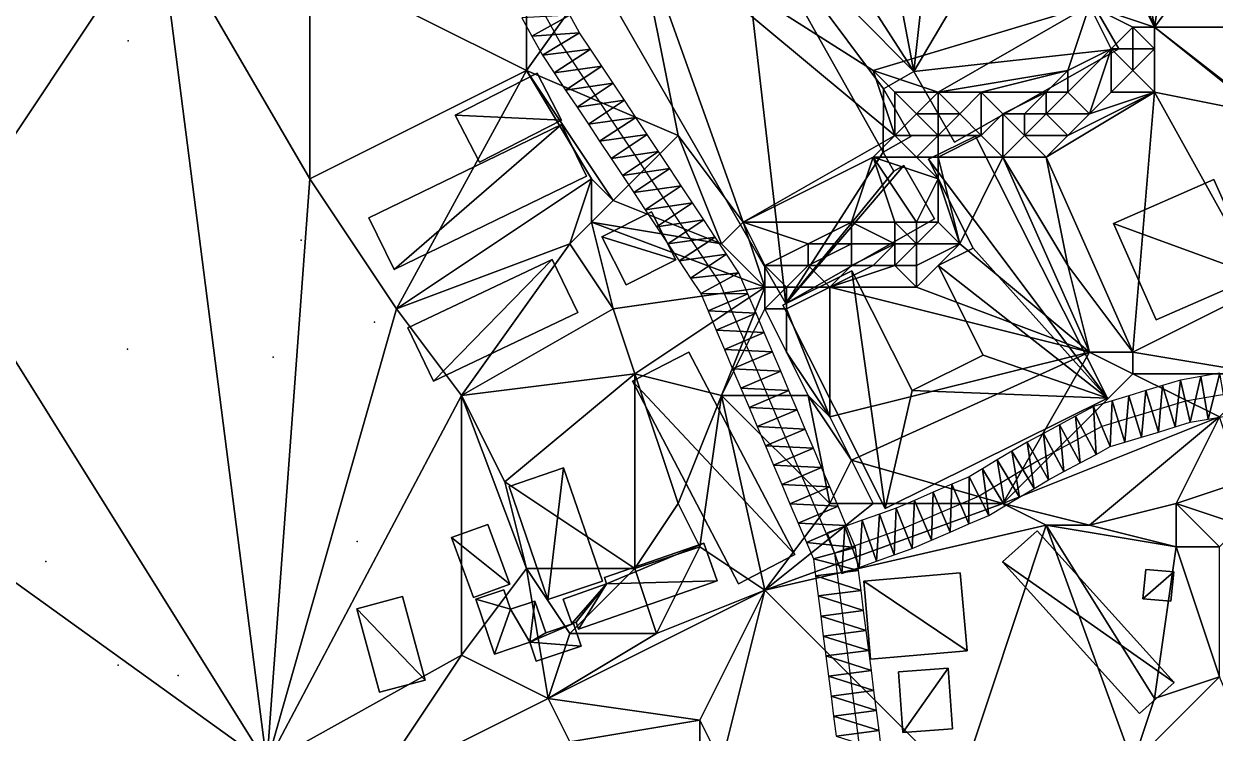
# Model space of a CAD drawing. Header units: metres. Extents: x -1103 to 901, y -902 to 905.
# Drawn here: x 579.6 to 689.6, y 260.8 to 326.3 of the extents above; entities that cross this region are included whole.
import ezdxf

# ---------------------------------------------------------------- set-up
doc = ezdxf.new("R2010")
doc.units = ezdxf.units.M
for name, color, linetype in [('OSM_BUILDING_FOOTPRINTS', 7, 'CONTINUOUS'), ('OSM_BUILDING_ROOFS', 1, 'CONTINUOUS'), ('OSM_BUILDING_WALLS', 8, 'CONTINUOUS'), ('OSM_ROAD_AXES', 2, 'CONTINUOUS'), ('OSM_ROAD_SURFACE', 9, 'CONTINUOUS'), ('OSM_TERRAIN', 3, 'CONTINUOUS'), ('OSM_TREES', 3, 'CONTINUOUS')]:
    doc.layers.add(name, color=color, linetype=linetype)

msp = doc.modelspace()

# ---------------------------------------------------------------- linework, layer by layer
at = {"layer": 'OSM_BUILDING_FOOTPRINTS'}
msp.add_polyline3d([(632.51, 330.76, 10.36), (649.94, 300.48, 10.36), (663.69, 308.3, 10.36), (660.85, 313.23, 10.36), (659.93, 312.71, 10.36), (658.92, 314.47, 10.36), (661.48, 315.92, 10.36), (658.95, 320.32, 10.36), (661.76, 321.92, 10.36), (665.53, 315.37, 10.36), (680.7, 323.99, 10.36), (671.97, 339.14, 10.36)], dxfattribs=at)
for points in [[(626.97, 321.76, 12.79), (629.23, 317.4, 12.79), (621.66, 313.52, 12.79), (619.4, 317.88, 12.79), (626.97, 321.76, 12.79)], [(611.42, 308.38, 12.77), (629.22, 317, 12.77), (631.55, 312.24, 12.77), (613.76, 303.62, 12.77), (611.42, 308.38, 12.77)], [(649.66, 300.34, 9.82), (656.04, 303.5, 9.82), (661.6, 292.45, 9.82), (668.16, 295.71, 9.82), (664, 303.99, 9.82), (667.26, 305.6, 9.82), (663.13, 313.8, 9.82), (667.46, 315.95, 9.82), (679.65, 291.73, 9.82), (659.13, 281.54, 9.82), (649.66, 300.34, 9.82)], [(689.48, 311.94, 9.09), (693.44, 303.03, 9.09), (684.15, 298.98, 9.09), (680.21, 307.87, 9.09), (689.48, 311.94, 9.09)], [(635.2, 302.22, 11.84), (632.94, 306.64, 11.84), (637.54, 308.95, 11.84), (639.79, 304.53, 11.84), (635.2, 302.22, 11.84)], [(615.04, 298.22, 12.36), (628.37, 304.55, 12.36), (630.73, 299.66, 12.36), (617.4, 293.32, 12.36), (615.04, 298.22, 12.36)], [(635.77, 293.31, 11.01), (645.56, 274.6, 11.01), (650.78, 277.29, 11.01), (640.98, 296, 11.01), (635.77, 293.31, 11.01)], [(624.39, 283.59, 11.64), (629.42, 285.3, 11.64), (633.01, 274.83, 11.64), (627.97, 273.14, 11.64), (624.39, 283.59, 11.64)], [(619.08, 278.86, 12.03), (621.1, 273.33, 12.03), (624.46, 274.55, 12.03), (622.44, 280.08, 12.03), (619.08, 278.86, 12.03)], [(673.17, 279.48, 11.01), (685.81, 265.49, 11.01), (682.6, 262.62, 11.01), (669.96, 276.61, 11.01), (673.17, 279.48, 11.01)], [(629.39, 273.19, 11.51), (633.39, 274.58, 11.51), (633.19, 275.17, 11.51), (642.38, 278.35, 11.51), (643.61, 274.86, 11.51), (630.81, 270.41, 11.51), (630.57, 271.06, 11.51), (630.19, 270.93, 11.51), (629.39, 273.19, 11.51)], [(657.77, 267.62, 10.9), (657.14, 274.83, 10.9), (666.06, 275.61, 10.9), (666.7, 268.4, 10.9), (657.77, 267.62, 10.9)], [(683.18, 275.93, 11.02), (685.78, 275.69, 11.02), (685.51, 272.98, 11.02), (682.91, 273.22, 11.02), (683.18, 275.93, 11.02)], [(621.32, 273.19, 11.93), (623.05, 268.1, 11.93), (626.3, 269.19, 11.93), (626.89, 267.45, 11.93), (631.05, 268.84, 11.93), (630.33, 270.93, 11.93), (627.78, 270.08, 11.93), (626.78, 272.99, 11.93), (624.53, 272.24, 11.93), (623.91, 274.05, 11.93), (621.32, 273.19, 11.93)], [(610.32, 272.27, 12.66), (612.42, 264.58, 12.66), (616.65, 265.71, 12.66), (614.53, 273.41, 12.66), (610.32, 272.27, 12.66)], [(660.34, 266.46, 11.01), (664.94, 266.79, 11.01), (665.35, 261.2, 11.01), (660.75, 260.87, 11.01), (660.34, 266.46, 11.01)]]:
    msp.add_polyline3d(points, close=True, dxfattribs=at)
at = {"layer": 'OSM_BUILDING_ROOFS'}
for points in [[(729.47, 326.62, 19.52), (681.95, 347.19, 19.52), (702.61, 310.93, 19.52)], [(661.76, 321.92, 20.36), (657.64, 343.61, 20.36), (650.45, 339.52, 20.36)], [(661.76, 321.92, 20.36), (663.12, 334.11, 20.36), (657.64, 343.61, 20.36)], [(645.6, 338.19, 20.36), (661.76, 321.92, 20.36), (650.45, 339.52, 20.36)], [(661.76, 321.92, 20.36), (680.7, 323.99, 20.36), (671.97, 339.14, 20.36)], [(661.76, 321.92, 20.36), (671.97, 339.14, 20.36), (663.12, 334.11, 20.36)], [(645.6, 338.19, 20.36), (632.51, 330.76, 20.36), (649.94, 300.48, 20.36)], [(645.6, 338.19, 20.36), (649.94, 300.48, 20.36), (658.92, 314.47, 20.36)], [(645.6, 338.19, 20.36), (658.92, 314.47, 20.36), (658.95, 320.32, 20.36)], [(645.6, 338.19, 20.36), (658.95, 320.32, 20.36), (661.76, 321.92, 20.36)], [(661.76, 321.92, 20.36), (665.53, 315.37, 20.36), (680.7, 323.99, 20.36)], [(629.23, 317.4, 22.79), (626.97, 321.76, 22.79), (619.4, 317.88, 22.79)], [(658.92, 314.47, 20.36), (661.48, 315.92, 20.36), (658.95, 320.32, 20.36)], [(629.22, 317, 22.77), (611.42, 308.38, 22.77), (613.76, 303.62, 22.77)], [(629.22, 317, 22.77), (613.76, 303.62, 22.77), (631.55, 312.24, 22.77)], [(629.23, 317.4, 22.79), (619.4, 317.88, 22.79), (621.66, 313.52, 22.79)], [(679.65, 291.73, 19.82), (667.46, 315.95, 19.82), (663.13, 313.8, 19.82)], [(649.94, 300.48, 20.36), (659.93, 312.71, 20.36), (658.92, 314.47, 20.36)], [(679.65, 291.73, 19.82), (663.13, 313.8, 19.82), (667.26, 305.6, 19.82)], [(649.94, 300.48, 20.36), (663.69, 308.3, 20.36), (660.85, 313.23, 20.36)], [(649.94, 300.48, 20.36), (660.85, 313.23, 20.36), (659.93, 312.71, 20.36)], [(693.44, 303.03, 19.09), (689.48, 311.94, 19.09), (680.21, 307.87, 19.09)], [(632.94, 306.64, 21.84), (639.79, 304.53, 21.84), (637.54, 308.95, 21.84)], [(693.44, 303.03, 19.09), (680.21, 307.87, 19.09), (684.15, 298.98, 19.09)], [(632.94, 306.64, 21.84), (635.2, 302.22, 21.84), (639.79, 304.53, 21.84)], [(679.65, 291.73, 19.82), (667.26, 305.6, 19.82), (664, 303.99, 19.82)], [(628.37, 304.55, 22.36), (615.04, 298.22, 22.36), (617.4, 293.32, 22.36)], [(628.37, 304.55, 22.36), (617.4, 293.32, 22.36), (630.73, 299.66, 22.36)], [(679.65, 291.73, 19.82), (664, 303.99, 19.82), (668.16, 295.71, 19.82)], [(656.04, 303.5, 19.82), (649.66, 300.34, 19.82), (659.13, 281.54, 19.82)], [(661.6, 292.45, 19.82), (656.04, 303.5, 19.82), (659.13, 281.54, 19.82)], [(650.78, 277.29, 21.01), (640.98, 296, 21.01), (635.77, 293.31, 21.01)], [(679.65, 291.73, 19.82), (668.16, 295.71, 19.82), (661.6, 292.45, 19.82)], [(650.78, 277.29, 21.01), (635.77, 293.31, 21.01), (645.56, 274.6, 21.01)], [(661.6, 292.45, 19.82), (659.13, 281.54, 19.82), (679.65, 291.73, 19.82)], [(629.42, 285.3, 21.64), (624.39, 283.59, 21.64), (627.97, 273.14, 21.64)], [(629.42, 285.3, 21.64), (627.97, 273.14, 21.64), (633.01, 274.83, 21.64)], [(624.46, 274.55, 22.03), (622.44, 280.08, 22.03), (619.08, 278.86, 22.03)], [(685.81, 265.49, 21.01), (673.17, 279.48, 21.01), (669.96, 276.61, 21.01)], [(624.46, 274.55, 22.03), (619.08, 278.86, 22.03), (621.1, 273.33, 22.03)], [(633.39, 274.58, 21.51), (642.38, 278.35, 21.51), (633.19, 275.17, 21.51)], [(633.39, 274.58, 21.51), (643.61, 274.86, 21.51), (642.38, 278.35, 21.51)], [(685.81, 265.49, 21.01), (669.96, 276.61, 21.01), (682.6, 262.62, 21.01)], [(657.14, 274.83, 20.9), (666.7, 268.4, 20.9), (666.06, 275.61, 20.9)], [(685.78, 275.69, 21.02), (683.18, 275.93, 21.02), (682.91, 273.22, 21.02)], [(685.78, 275.69, 21.02), (682.91, 273.22, 21.02), (685.51, 272.98, 21.02)], [(624.53, 272.24, 21.93), (623.91, 274.05, 21.93), (621.32, 273.19, 21.93)], [(633.39, 274.58, 21.51), (629.39, 273.19, 21.51), (630.19, 270.93, 21.51)], [(633.39, 274.58, 21.51), (630.19, 270.93, 21.51), (630.57, 271.06, 21.51)], [(633.39, 274.58, 21.51), (630.57, 271.06, 21.51), (630.81, 270.41, 21.51)], [(633.39, 274.58, 21.51), (630.81, 270.41, 21.51), (643.61, 274.86, 21.51)], [(657.14, 274.83, 20.9), (657.77, 267.62, 20.9), (666.7, 268.4, 20.9)], [(616.65, 265.71, 22.66), (614.53, 273.41, 22.66), (610.32, 272.27, 22.66)], [(624.53, 272.24, 21.93), (621.32, 273.19, 21.93), (623.05, 268.1, 21.93)], [(626.3, 269.19, 21.93), (626.78, 272.99, 21.93), (624.53, 272.24, 21.93)], [(626.3, 269.19, 21.93), (627.78, 270.08, 21.93), (626.78, 272.99, 21.93)], [(616.65, 265.71, 22.66), (610.32, 272.27, 22.66), (612.42, 264.58, 22.66)], [(624.53, 272.24, 21.93), (623.05, 268.1, 21.93), (626.3, 269.19, 21.93)], [(626.3, 269.19, 21.93), (631.05, 268.84, 21.93), (630.33, 270.93, 21.93)], [(626.3, 269.19, 21.93), (630.33, 270.93, 21.93), (627.78, 270.08, 21.93)], [(626.3, 269.19, 21.93), (626.89, 267.45, 21.93), (631.05, 268.84, 21.93)], [(664.94, 266.79, 21.01), (660.34, 266.46, 21.01), (660.75, 260.87, 21.01)], [(664.94, 266.79, 21.01), (660.75, 260.87, 21.01), (665.35, 261.2, 21.01)]]:
    msp.add_3dface(points, dxfattribs=at)
at = {"layer": 'OSM_BUILDING_WALLS'}
for points in [[(681.95, 347.19, 9.52), (702.61, 310.93, 9.52), (702.61, 310.93, 19.52)], [(681.95, 347.19, 9.52), (702.61, 310.93, 19.52), (681.95, 347.19, 19.52)], [(680.7, 323.99, 10.36), (671.97, 339.14, 10.36), (671.97, 339.14, 20.36)], [(680.7, 323.99, 10.36), (671.97, 339.14, 20.36), (680.7, 323.99, 20.36)], [(632.51, 330.76, 10.36), (649.94, 300.48, 10.36), (649.94, 300.48, 20.36)], [(632.51, 330.76, 10.36), (649.94, 300.48, 20.36), (632.51, 330.76, 20.36)], [(665.53, 315.37, 10.36), (680.7, 323.99, 10.36), (680.7, 323.99, 20.36)], [(665.53, 315.37, 10.36), (680.7, 323.99, 20.36), (665.53, 315.37, 20.36)], [(626.97, 321.76, 12.79), (619.4, 317.88, 12.79), (619.4, 317.88, 22.79)], [(626.97, 321.76, 12.79), (619.4, 317.88, 22.79), (626.97, 321.76, 22.79)], [(629.23, 317.4, 12.79), (626.97, 321.76, 12.79), (626.97, 321.76, 22.79)], [(629.23, 317.4, 12.79), (626.97, 321.76, 22.79), (629.23, 317.4, 22.79)], [(658.95, 320.32, 10.36), (661.76, 321.92, 10.36), (661.76, 321.92, 20.36)], [(658.95, 320.32, 10.36), (661.76, 321.92, 20.36), (658.95, 320.32, 20.36)], [(661.76, 321.92, 10.36), (665.53, 315.37, 10.36), (665.53, 315.37, 20.36)], [(661.76, 321.92, 10.36), (665.53, 315.37, 20.36), (661.76, 321.92, 20.36)], [(661.48, 315.92, 10.36), (658.95, 320.32, 10.36), (658.95, 320.32, 20.36)], [(661.48, 315.92, 10.36), (658.95, 320.32, 20.36), (661.48, 315.92, 20.36)], [(629.22, 317, 12.77), (611.42, 308.38, 12.77), (611.42, 308.38, 22.77)], [(629.22, 317, 12.77), (611.42, 308.38, 22.77), (629.22, 317, 22.77)], [(619.4, 317.88, 12.79), (621.66, 313.52, 12.79), (621.66, 313.52, 22.79)], [(619.4, 317.88, 12.79), (621.66, 313.52, 22.79), (619.4, 317.88, 22.79)], [(621.66, 313.52, 12.79), (629.23, 317.4, 12.79), (629.23, 317.4, 22.79)], [(621.66, 313.52, 12.79), (629.23, 317.4, 22.79), (621.66, 313.52, 22.79)], [(631.55, 312.24, 12.77), (629.22, 317, 12.77), (629.22, 317, 22.77)], [(631.55, 312.24, 12.77), (629.22, 317, 22.77), (631.55, 312.24, 22.77)], [(658.92, 314.47, 10.36), (661.48, 315.92, 10.36), (661.48, 315.92, 20.36)], [(658.92, 314.47, 10.36), (661.48, 315.92, 20.36), (658.92, 314.47, 20.36)], [(667.46, 315.95, 9.82), (663.13, 313.8, 9.82), (663.13, 313.8, 19.82)], [(667.46, 315.95, 9.82), (663.13, 313.8, 19.82), (667.46, 315.95, 19.82)], [(679.65, 291.73, 9.82), (667.46, 315.95, 9.82), (667.46, 315.95, 19.82)], [(679.65, 291.73, 9.82), (667.46, 315.95, 19.82), (679.65, 291.73, 19.82)], [(659.93, 312.71, 10.36), (658.92, 314.47, 10.36), (658.92, 314.47, 20.36)], [(659.93, 312.71, 10.36), (658.92, 314.47, 20.36), (659.93, 312.71, 20.36)], [(663.13, 313.8, 9.82), (667.26, 305.6, 9.82), (667.26, 305.6, 19.82)], [(663.13, 313.8, 9.82), (667.26, 305.6, 19.82), (663.13, 313.8, 19.82)], [(660.85, 313.23, 10.36), (659.93, 312.71, 10.36), (659.93, 312.71, 20.36)], [(660.85, 313.23, 10.36), (659.93, 312.71, 20.36), (660.85, 313.23, 20.36)], [(663.69, 308.3, 10.36), (660.85, 313.23, 10.36), (660.85, 313.23, 20.36)], [(663.69, 308.3, 10.36), (660.85, 313.23, 20.36), (663.69, 308.3, 20.36)], [(613.76, 303.62, 12.77), (631.55, 312.24, 12.77), (631.55, 312.24, 22.77)], [(613.76, 303.62, 12.77), (631.55, 312.24, 22.77), (613.76, 303.62, 22.77)], [(689.48, 311.94, 9.09), (680.21, 307.87, 9.09), (680.21, 307.87, 19.09)], [(689.48, 311.94, 9.09), (680.21, 307.87, 19.09), (689.48, 311.94, 19.09)], [(693.44, 303.03, 9.09), (689.48, 311.94, 9.09), (689.48, 311.94, 19.09)], [(693.44, 303.03, 9.09), (689.48, 311.94, 19.09), (693.44, 303.03, 19.09)], [(611.42, 308.38, 12.77), (613.76, 303.62, 12.77), (613.76, 303.62, 22.77)], [(611.42, 308.38, 12.77), (613.76, 303.62, 22.77), (611.42, 308.38, 22.77)], [(637.54, 308.95, 11.84), (632.94, 306.64, 11.84), (632.94, 306.64, 21.84)], [(637.54, 308.95, 11.84), (632.94, 306.64, 21.84), (637.54, 308.95, 21.84)], [(639.79, 304.53, 11.84), (637.54, 308.95, 11.84), (637.54, 308.95, 21.84)], [(639.79, 304.53, 11.84), (637.54, 308.95, 21.84), (639.79, 304.53, 21.84)], [(649.94, 300.48, 10.36), (663.69, 308.3, 10.36), (663.69, 308.3, 20.36)], [(649.94, 300.48, 10.36), (663.69, 308.3, 20.36), (649.94, 300.48, 20.36)], [(680.21, 307.87, 9.09), (684.15, 298.98, 9.09), (684.15, 298.98, 19.09)], [(680.21, 307.87, 9.09), (684.15, 298.98, 19.09), (680.21, 307.87, 19.09)], [(632.94, 306.64, 11.84), (635.2, 302.22, 11.84), (635.2, 302.22, 21.84)], [(632.94, 306.64, 11.84), (635.2, 302.22, 21.84), (632.94, 306.64, 21.84)], [(667.26, 305.6, 9.82), (664, 303.99, 9.82), (664, 303.99, 19.82)], [(667.26, 305.6, 9.82), (664, 303.99, 19.82), (667.26, 305.6, 19.82)], [(628.37, 304.55, 12.36), (615.04, 298.22, 12.36), (615.04, 298.22, 22.36)], [(628.37, 304.55, 12.36), (615.04, 298.22, 22.36), (628.37, 304.55, 22.36)], [(630.73, 299.66, 12.36), (628.37, 304.55, 12.36), (628.37, 304.55, 22.36)], [(630.73, 299.66, 12.36), (628.37, 304.55, 22.36), (630.73, 299.66, 22.36)], [(635.2, 302.22, 11.84), (639.79, 304.53, 11.84), (639.79, 304.53, 21.84)], [(635.2, 302.22, 11.84), (639.79, 304.53, 21.84), (635.2, 302.22, 21.84)], [(664, 303.99, 9.82), (668.16, 295.71, 9.82), (668.16, 295.71, 19.82)], [(664, 303.99, 9.82), (668.16, 295.71, 19.82), (664, 303.99, 19.82)], [(656.04, 303.5, 9.82), (649.66, 300.34, 9.82), (649.66, 300.34, 19.82)], [(656.04, 303.5, 9.82), (649.66, 300.34, 19.82), (656.04, 303.5, 19.82)], [(661.6, 292.45, 9.82), (656.04, 303.5, 9.82), (656.04, 303.5, 19.82)], [(661.6, 292.45, 9.82), (656.04, 303.5, 19.82), (661.6, 292.45, 19.82)], [(684.15, 298.98, 9.09), (693.44, 303.03, 9.09), (693.44, 303.03, 19.09)], [(684.15, 298.98, 9.09), (693.44, 303.03, 19.09), (684.15, 298.98, 19.09)], [(617.4, 293.32, 12.36), (630.73, 299.66, 12.36), (630.73, 299.66, 22.36)], [(617.4, 293.32, 12.36), (630.73, 299.66, 22.36), (617.4, 293.32, 22.36)], [(649.66, 300.34, 9.82), (659.13, 281.54, 9.82), (659.13, 281.54, 19.82)], [(649.66, 300.34, 9.82), (659.13, 281.54, 19.82), (649.66, 300.34, 19.82)], [(615.04, 298.22, 12.36), (617.4, 293.32, 12.36), (617.4, 293.32, 22.36)], [(615.04, 298.22, 12.36), (617.4, 293.32, 22.36), (615.04, 298.22, 22.36)], [(640.98, 296, 11.01), (635.77, 293.31, 11.01), (635.77, 293.31, 21.01)], [(640.98, 296, 11.01), (635.77, 293.31, 21.01), (640.98, 296, 21.01)], [(650.78, 277.29, 11.01), (640.98, 296, 11.01), (640.98, 296, 21.01)], [(650.78, 277.29, 11.01), (640.98, 296, 21.01), (650.78, 277.29, 21.01)], [(668.16, 295.71, 9.82), (661.6, 292.45, 9.82), (661.6, 292.45, 19.82)], [(668.16, 295.71, 9.82), (661.6, 292.45, 19.82), (668.16, 295.71, 19.82)], [(635.77, 293.31, 11.01), (645.56, 274.6, 11.01), (645.56, 274.6, 21.01)], [(635.77, 293.31, 11.01), (645.56, 274.6, 21.01), (635.77, 293.31, 21.01)], [(659.13, 281.54, 9.82), (679.65, 291.73, 9.82), (679.65, 291.73, 19.82)], [(659.13, 281.54, 9.82), (679.65, 291.73, 19.82), (659.13, 281.54, 19.82)], [(629.42, 285.3, 11.64), (624.39, 283.59, 11.64), (624.39, 283.59, 21.64)], [(629.42, 285.3, 11.64), (624.39, 283.59, 21.64), (629.42, 285.3, 21.64)], [(633.01, 274.83, 11.64), (629.42, 285.3, 11.64), (629.42, 285.3, 21.64)], [(633.01, 274.83, 11.64), (629.42, 285.3, 21.64), (633.01, 274.83, 21.64)], [(624.39, 283.59, 11.64), (627.97, 273.14, 11.64), (627.97, 273.14, 21.64)], [(624.39, 283.59, 11.64), (627.97, 273.14, 21.64), (624.39, 283.59, 21.64)], [(622.44, 280.08, 12.03), (619.08, 278.86, 12.03), (619.08, 278.86, 22.03)], [(622.44, 280.08, 12.03), (619.08, 278.86, 22.03), (622.44, 280.08, 22.03)], [(624.46, 274.55, 12.03), (622.44, 280.08, 12.03), (622.44, 280.08, 22.03)], [(624.46, 274.55, 12.03), (622.44, 280.08, 22.03), (624.46, 274.55, 22.03)], [(673.17, 279.48, 11.01), (669.96, 276.61, 11.01), (669.96, 276.61, 21.01)], [(673.17, 279.48, 11.01), (669.96, 276.61, 21.01), (673.17, 279.48, 21.01)], [(685.81, 265.49, 11.01), (673.17, 279.48, 11.01), (673.17, 279.48, 21.01)], [(685.81, 265.49, 11.01), (673.17, 279.48, 21.01), (685.81, 265.49, 21.01)], [(619.08, 278.86, 12.03), (621.1, 273.33, 12.03), (621.1, 273.33, 22.03)], [(619.08, 278.86, 12.03), (621.1, 273.33, 22.03), (619.08, 278.86, 22.03)], [(642.38, 278.35, 11.51), (633.19, 275.17, 11.51), (633.19, 275.17, 21.51)], [(642.38, 278.35, 11.51), (633.19, 275.17, 21.51), (642.38, 278.35, 21.51)], [(643.61, 274.86, 11.51), (642.38, 278.35, 11.51), (642.38, 278.35, 21.51)], [(643.61, 274.86, 11.51), (642.38, 278.35, 21.51), (643.61, 274.86, 21.51)], [(645.56, 274.6, 11.01), (650.78, 277.29, 11.01), (650.78, 277.29, 21.01)], [(645.56, 274.6, 11.01), (650.78, 277.29, 21.01), (645.56, 274.6, 21.01)], [(669.96, 276.61, 11.01), (682.6, 262.62, 11.01), (682.6, 262.62, 21.01)], [(669.96, 276.61, 11.01), (682.6, 262.62, 21.01), (669.96, 276.61, 21.01)], [(633.19, 275.17, 11.51), (633.39, 274.58, 11.51), (633.39, 274.58, 21.51)], [(633.19, 275.17, 11.51), (633.39, 274.58, 21.51), (633.19, 275.17, 21.51)], [(666.06, 275.61, 10.9), (657.14, 274.83, 10.9), (657.14, 274.83, 20.9)], [(666.06, 275.61, 10.9), (657.14, 274.83, 20.9), (666.06, 275.61, 20.9)], [(666.7, 268.4, 10.9), (666.06, 275.61, 10.9), (666.06, 275.61, 20.9)], [(666.7, 268.4, 10.9), (666.06, 275.61, 20.9), (666.7, 268.4, 20.9)], [(683.18, 275.93, 11.02), (682.91, 273.22, 11.02), (682.91, 273.22, 21.02)], [(683.18, 275.93, 11.02), (682.91, 273.22, 21.02), (683.18, 275.93, 21.02)], [(685.78, 275.69, 11.02), (683.18, 275.93, 11.02), (683.18, 275.93, 21.02)], [(685.78, 275.69, 11.02), (683.18, 275.93, 21.02), (685.78, 275.69, 21.02)], [(685.51, 272.98, 11.02), (685.78, 275.69, 11.02), (685.78, 275.69, 21.02)], [(685.51, 272.98, 11.02), (685.78, 275.69, 21.02), (685.51, 272.98, 21.02)], [(621.1, 273.33, 12.03), (624.46, 274.55, 12.03), (624.46, 274.55, 22.03)], [(621.1, 273.33, 12.03), (624.46, 274.55, 22.03), (621.1, 273.33, 22.03)], [(623.91, 274.05, 11.93), (621.32, 273.19, 11.93), (621.32, 273.19, 21.93)], [(623.91, 274.05, 11.93), (621.32, 273.19, 21.93), (623.91, 274.05, 21.93)], [(624.53, 272.24, 11.93), (623.91, 274.05, 11.93), (623.91, 274.05, 21.93)], [(624.53, 272.24, 11.93), (623.91, 274.05, 21.93), (624.53, 272.24, 21.93)], [(627.97, 273.14, 11.64), (633.01, 274.83, 11.64), (633.01, 274.83, 21.64)], [(627.97, 273.14, 11.64), (633.01, 274.83, 21.64), (627.97, 273.14, 21.64)], [(633.39, 274.58, 11.51), (629.39, 273.19, 11.51), (629.39, 273.19, 21.51)], [(633.39, 274.58, 11.51), (629.39, 273.19, 21.51), (633.39, 274.58, 21.51)], [(630.81, 270.41, 11.51), (643.61, 274.86, 11.51), (643.61, 274.86, 21.51)], [(630.81, 270.41, 11.51), (643.61, 274.86, 21.51), (630.81, 270.41, 21.51)], [(657.14, 274.83, 10.9), (657.77, 267.62, 10.9), (657.77, 267.62, 20.9)], [(657.14, 274.83, 10.9), (657.77, 267.62, 20.9), (657.14, 274.83, 20.9)], [(614.53, 273.41, 12.66), (610.32, 272.27, 12.66), (610.32, 272.27, 22.66)], [(614.53, 273.41, 12.66), (610.32, 272.27, 22.66), (614.53, 273.41, 22.66)], [(616.65, 265.71, 12.66), (614.53, 273.41, 12.66), (614.53, 273.41, 22.66)], [(616.65, 265.71, 12.66), (614.53, 273.41, 22.66), (616.65, 265.71, 22.66)], [(621.32, 273.19, 11.93), (623.05, 268.1, 11.93), (623.05, 268.1, 21.93)], [(621.32, 273.19, 11.93), (623.05, 268.1, 21.93), (621.32, 273.19, 21.93)], [(626.78, 272.99, 11.93), (624.53, 272.24, 11.93), (624.53, 272.24, 21.93)], [(626.78, 272.99, 11.93), (624.53, 272.24, 21.93), (626.78, 272.99, 21.93)], [(627.78, 270.08, 11.93), (626.78, 272.99, 11.93), (626.78, 272.99, 21.93)], [(627.78, 270.08, 11.93), (626.78, 272.99, 21.93), (627.78, 270.08, 21.93)], [(629.39, 273.19, 11.51), (630.19, 270.93, 11.51), (630.19, 270.93, 21.51)], [(629.39, 273.19, 11.51), (630.19, 270.93, 21.51), (629.39, 273.19, 21.51)], [(682.91, 273.22, 11.02), (685.51, 272.98, 11.02), (685.51, 272.98, 21.02)], [(682.91, 273.22, 11.02), (685.51, 272.98, 21.02), (682.91, 273.22, 21.02)], [(610.32, 272.27, 12.66), (612.42, 264.58, 12.66), (612.42, 264.58, 22.66)], [(610.32, 272.27, 12.66), (612.42, 264.58, 22.66), (610.32, 272.27, 22.66)], [(630.33, 270.93, 11.93), (627.78, 270.08, 11.93), (627.78, 270.08, 21.93)], [(630.33, 270.93, 11.93), (627.78, 270.08, 21.93), (630.33, 270.93, 21.93)], [(630.19, 270.93, 11.51), (630.57, 271.06, 11.51), (630.57, 271.06, 21.51)], [(630.19, 270.93, 11.51), (630.57, 271.06, 21.51), (630.19, 270.93, 21.51)], [(631.05, 268.84, 11.93), (630.33, 270.93, 11.93), (630.33, 270.93, 21.93)], [(631.05, 268.84, 11.93), (630.33, 270.93, 21.93), (631.05, 268.84, 21.93)], [(630.57, 271.06, 11.51), (630.81, 270.41, 11.51), (630.81, 270.41, 21.51)], [(630.57, 271.06, 11.51), (630.81, 270.41, 21.51), (630.57, 271.06, 21.51)], [(623.05, 268.1, 11.93), (626.3, 269.19, 11.93), (626.3, 269.19, 21.93)], [(623.05, 268.1, 11.93), (626.3, 269.19, 21.93), (623.05, 268.1, 21.93)], [(626.3, 269.19, 11.93), (626.89, 267.45, 11.93), (626.89, 267.45, 21.93)], [(626.3, 269.19, 11.93), (626.89, 267.45, 21.93), (626.3, 269.19, 21.93)], [(626.89, 267.45, 11.93), (631.05, 268.84, 11.93), (631.05, 268.84, 21.93)], [(626.89, 267.45, 11.93), (631.05, 268.84, 21.93), (626.89, 267.45, 21.93)], [(657.77, 267.62, 10.9), (666.7, 268.4, 10.9), (666.7, 268.4, 20.9)], [(657.77, 267.62, 10.9), (666.7, 268.4, 20.9), (657.77, 267.62, 20.9)], [(664.94, 266.79, 11.01), (660.34, 266.46, 11.01), (660.34, 266.46, 21.01)], [(664.94, 266.79, 11.01), (660.34, 266.46, 21.01), (664.94, 266.79, 21.01)], [(660.34, 266.46, 11.01), (660.75, 260.87, 11.01), (660.75, 260.87, 21.01)], [(660.34, 266.46, 11.01), (660.75, 260.87, 21.01), (660.34, 266.46, 21.01)], [(665.35, 261.2, 11.01), (664.94, 266.79, 11.01), (664.94, 266.79, 21.01)], [(665.35, 261.2, 11.01), (664.94, 266.79, 21.01), (665.35, 261.2, 21.01)], [(612.42, 264.58, 12.66), (616.65, 265.71, 12.66), (616.65, 265.71, 22.66)], [(612.42, 264.58, 12.66), (616.65, 265.71, 22.66), (612.42, 264.58, 22.66)], [(682.6, 262.62, 11.01), (685.81, 265.49, 11.01), (685.81, 265.49, 21.01)], [(682.6, 262.62, 11.01), (685.81, 265.49, 21.01), (682.6, 262.62, 21.01)], [(660.75, 260.87, 11.01), (665.35, 261.2, 11.01), (665.35, 261.2, 21.01)], [(660.75, 260.87, 11.01), (665.35, 261.2, 21.01), (660.75, 260.87, 21.01)]]:
    msp.add_3dface(points, dxfattribs=at)
at = {"layer": 'OSM_ROAD_AXES'}
for points in [[(602.07, 373.74, 15.28), (616.14, 348.01, 15.08), (629.18, 324.46, 14.82), (643.85, 302.36, 13.57), (654.44, 277.42, 12.8), (657.52, 253.39, 13.22), (657.22, 211.86, 13.96), (658.38, 195.49, 13.89), (657.41, 170.66, 13.2)], [(746.58, 277.76, 12.65), (744.14, 278.06, 12.59), (742.74, 280.72, 12.48), (741.84, 283.36, 12.34), (739.92, 288.51, 11.79), (737.09, 295.17, 11.3), (733.98, 301.03, 11.4), (730.85, 303.42, 11.53), (726.8, 304.35, 11.71), (722.2, 303.21, 11.93), (713.74, 299.37, 11.98), (703.15, 295.74, 11.88), (695.65, 292.97, 11.77), (686.85, 291.47, 11.56), (679.13, 289.11, 11.8), (673.21, 285.94, 12.13), (667.79, 282.7, 12.32), (660.88, 279.72, 12.59), (654.44, 277.42, 12.8)]]:
    msp.add_polyline3d(points, dxfattribs=at)
at = {"layer": 'OSM_ROAD_SURFACE'}
for points in [[(625.57, 326.85, 15.04), (626.5, 325.17, 14.98), (630, 327.11, 14.84)], [(626.5, 325.17, 14.98), (630.89, 325.49, 14.81), (630, 327.11, 14.84)], [(626.5, 325.17, 14.98), (627.47, 323.42, 14.92), (630.89, 325.49, 14.81)], [(627.47, 323.42, 14.92), (631.9, 323.98, 14.78), (630.89, 325.49, 14.81)], [(627.47, 323.42, 14.92), (628.56, 321.77, 14.89), (631.9, 323.98, 14.78)], [(628.56, 321.77, 14.89), (632.94, 322.41, 14.75), (631.9, 323.98, 14.78)], [(628.56, 321.77, 14.89), (629.61, 320.19, 14.85), (632.94, 322.41, 14.75)], [(629.61, 320.19, 14.85), (633.99, 320.83, 14.72), (632.94, 322.41, 14.75)], [(629.61, 320.19, 14.85), (630.66, 318.62, 14.77), (633.99, 320.83, 14.72)], [(630.66, 318.62, 14.77), (635.04, 319.25, 14.69), (633.99, 320.83, 14.72)], [(630.66, 318.62, 14.77), (631.71, 317.04, 14.69), (635.04, 319.25, 14.69)], [(631.71, 317.04, 14.69), (636.09, 317.67, 14.66), (635.04, 319.25, 14.69)], [(631.71, 317.04, 14.69), (632.75, 315.46, 14.62), (636.09, 317.67, 14.66)], [(632.75, 315.46, 14.62), (637.13, 316.09, 14.58), (636.09, 317.67, 14.66)], [(632.75, 315.46, 14.62), (633.8, 313.88, 14.54), (637.13, 316.09, 14.58)], [(633.8, 313.88, 14.54), (638.18, 314.51, 14.5), (637.13, 316.09, 14.58)], [(633.8, 313.88, 14.54), (634.85, 312.3, 14.46), (638.18, 314.51, 14.5)], [(634.85, 312.3, 14.46), (639.23, 312.94, 14.38), (638.18, 314.51, 14.5)], [(634.85, 312.3, 14.46), (635.9, 310.72, 14.36), (639.23, 312.94, 14.38)], [(635.9, 310.72, 14.36), (640.28, 311.36, 14.25), (639.23, 312.94, 14.38)], [(635.9, 310.72, 14.36), (636.95, 309.14, 14.23), (640.28, 311.36, 14.25)], [(636.95, 309.14, 14.23), (641.33, 309.78, 14.12), (640.28, 311.36, 14.25)], [(636.95, 309.14, 14.23), (637.99, 307.57, 14.07), (641.33, 309.78, 14.12)], [(637.99, 307.57, 14.07), (642.37, 308.2, 13.99), (641.33, 309.78, 14.12)], [(637.99, 307.57, 14.07), (639.04, 305.99, 13.92), (642.37, 308.2, 13.99)], [(639.04, 305.99, 13.92), (643.42, 306.62, 13.86), (642.37, 308.2, 13.99)], [(639.04, 305.99, 13.92), (640.09, 304.41, 13.81), (643.42, 306.62, 13.86)], [(640.09, 304.41, 13.81), (644.47, 305.04, 13.72), (643.42, 306.62, 13.86)], [(640.09, 304.41, 13.81), (641.14, 302.83, 13.75), (644.47, 305.04, 13.72)], [(641.14, 302.83, 13.75), (645.61, 303.31, 13.57), (644.47, 305.04, 13.72)], [(641.14, 302.83, 13.75), (642.09, 301.41, 13.7), (645.61, 303.31, 13.57)], [(642.09, 301.41, 13.7), (646.45, 301.36, 13.44), (645.61, 303.31, 13.57)], [(642.09, 301.41, 13.7), (642.76, 299.8, 13.49), (646.45, 301.36, 13.44)], [(642.76, 299.8, 13.49), (647.2, 299.58, 13.3), (646.45, 301.36, 13.44)], [(642.76, 299.8, 13.49), (643.52, 298.02, 13.31), (647.2, 299.58, 13.3)], [(643.52, 298.02, 13.31), (647.96, 297.8, 13.09), (647.2, 299.58, 13.3)], [(643.52, 298.02, 13.31), (644.28, 296.23, 13.24), (647.96, 297.8, 13.09)], [(644.28, 296.23, 13.24), (648.72, 296.02, 12.98), (647.96, 297.8, 13.09)], [(644.28, 296.23, 13.24), (645.03, 294.45, 13.16), (648.72, 296.02, 12.98)], [(645.03, 294.45, 13.16), (649.47, 294.24, 12.88), (648.72, 296.02, 12.98)], [(645.03, 294.45, 13.16), (645.79, 292.67, 13.02), (649.47, 294.24, 12.88)], [(645.79, 292.67, 13.02), (650.23, 292.45, 12.77), (649.47, 294.24, 12.88)], [(690.03, 294.04, 11.72), (688.27, 293.74, 11.68), (688.95, 289.8, 11.68)], [(690.03, 294.04, 11.72), (688.95, 289.8, 11.68), (690.71, 290.1, 11.67)], [(645.79, 292.67, 13.02), (646.55, 290.89, 12.99), (650.23, 292.45, 12.77)], [(684.72, 292.91, 11.58), (683.18, 292.44, 11.61), (684.35, 288.61, 11.81)], [(684.72, 292.91, 11.58), (684.35, 288.61, 11.81), (685.89, 289.08, 11.76)], [(686.39, 293.41, 11.63), (684.72, 292.91, 11.58), (685.89, 289.08, 11.76)], [(686.39, 293.41, 11.63), (685.89, 289.08, 11.76), (687.3, 289.52, 11.72)], [(688.27, 293.74, 11.68), (686.39, 293.41, 11.63), (687.3, 289.52, 11.72)], [(688.27, 293.74, 11.68), (687.3, 289.52, 11.72), (688.95, 289.8, 11.68)], [(646.55, 290.89, 12.99), (650.99, 290.67, 12.76), (650.23, 292.45, 12.77)], [(681.63, 291.97, 11.65), (680.09, 291.5, 11.7), (681.26, 287.67, 11.91)], [(681.63, 291.97, 11.65), (681.26, 287.67, 11.91), (682.8, 288.14, 11.86)], [(683.18, 292.44, 11.61), (681.63, 291.97, 11.65), (682.8, 288.14, 11.86)], [(683.18, 292.44, 11.61), (682.8, 288.14, 11.86), (684.35, 288.61, 11.81)], [(646.55, 290.89, 12.99), (647.3, 289.11, 13.02), (650.99, 290.67, 12.76)], [(647.3, 289.11, 13.02), (651.74, 288.89, 12.79), (650.99, 290.67, 12.76)], [(678.36, 290.96, 11.81), (676.71, 290.08, 11.96), (678.6, 286.55, 12.01)], [(680.09, 291.5, 11.7), (678.36, 290.96, 11.81), (679.9, 287.27, 11.95)], [(678.36, 290.96, 11.81), (678.6, 286.55, 12.01), (679.9, 287.27, 11.95)], [(680.09, 291.5, 11.7), (679.9, 287.27, 11.95), (681.26, 287.67, 11.91)], [(676.71, 290.08, 11.96), (675.23, 289.29, 12.09), (677.12, 285.76, 12.07)], [(676.71, 290.08, 11.96), (677.12, 285.76, 12.07), (678.6, 286.55, 12.01)], [(647.3, 289.11, 13.02), (648.06, 287.33, 13.03), (651.74, 288.89, 12.79)], [(648.06, 287.33, 13.03), (652.5, 287.11, 12.82), (651.74, 288.89, 12.79)], [(673.75, 288.49, 12.22), (672.22, 287.68, 12.25), (674.19, 284.2, 12.2)], [(675.23, 289.29, 12.09), (673.75, 288.49, 12.22), (675.63, 284.97, 12.14)], [(673.75, 288.49, 12.22), (674.19, 284.2, 12.2), (675.63, 284.97, 12.14)], [(675.23, 289.29, 12.09), (675.63, 284.97, 12.14), (677.12, 285.76, 12.07)], [(648.06, 287.33, 13.03), (648.82, 285.55, 13.03), (652.5, 287.11, 12.82)], [(672.22, 287.68, 12.25), (670.83, 286.84, 12.27), (672.88, 283.41, 12.26)], [(672.22, 287.68, 12.25), (672.88, 283.41, 12.26), (674.19, 284.2, 12.2)], [(648.82, 285.55, 13.03), (653.25, 285.33, 12.85), (652.5, 287.11, 12.82)], [(670.83, 286.84, 12.27), (669.47, 286.03, 12.29), (671.53, 282.6, 12.33)], [(670.83, 286.84, 12.27), (671.53, 282.6, 12.33), (672.88, 283.41, 12.26)], [(648.82, 285.55, 13.03), (649.57, 283.76, 13.02), (653.25, 285.33, 12.85)], [(649.57, 283.76, 13.02), (654.01, 283.55, 12.83), (653.25, 285.33, 12.85)], [(668.12, 285.22, 12.31), (666.89, 284.48, 12.32), (668.69, 280.91, 12.57)], [(669.47, 286.03, 12.29), (668.12, 285.22, 12.31), (670.17, 281.79, 12.44)], [(668.12, 285.22, 12.31), (668.69, 280.91, 12.57), (670.17, 281.79, 12.44)], [(669.47, 286.03, 12.29), (670.17, 281.79, 12.44), (671.53, 282.6, 12.33)], [(666.89, 284.48, 12.32), (665.27, 283.79, 12.34), (666.86, 280.12, 12.66)], [(666.89, 284.48, 12.32), (666.86, 280.12, 12.66), (668.69, 280.91, 12.57)], [(649.57, 283.76, 13.02), (650.33, 281.98, 13.02), (654.01, 283.55, 12.83)], [(650.33, 281.98, 13.02), (654.77, 281.77, 12.86), (654.01, 283.55, 12.83)], [(663.55, 283.05, 12.4), (661.82, 282.3, 12.48), (663.4, 278.63, 12.84)], [(663.55, 283.05, 12.4), (663.4, 278.63, 12.84), (665.13, 279.37, 12.75)], [(665.27, 283.79, 12.34), (663.55, 283.05, 12.4), (665.13, 279.37, 12.75)], [(665.27, 283.79, 12.34), (665.13, 279.37, 12.75), (666.86, 280.12, 12.66)], [(650.33, 281.98, 13.02), (651.09, 280.2, 13.01), (654.77, 281.77, 12.86)], [(651.09, 280.2, 13.01), (655.52, 279.99, 12.7), (654.77, 281.77, 12.86)], [(661.82, 282.3, 12.48), (660.15, 281.58, 12.55), (661.62, 277.86, 12.92)], [(661.82, 282.3, 12.48), (661.62, 277.86, 12.92), (663.4, 278.63, 12.84)], [(658.6, 281.03, 12.61), (656.99, 280.46, 12.66), (658.33, 276.69, 13.03)], [(658.6, 281.03, 12.61), (658.33, 276.69, 13.03), (659.94, 277.26, 12.98)], [(660.15, 281.58, 12.55), (658.6, 281.03, 12.61), (659.94, 277.26, 12.98)], [(660.15, 281.58, 12.55), (659.94, 277.26, 12.98), (661.62, 277.86, 12.92)], [(651.09, 280.2, 13.01), (651.84, 278.42, 12.97), (655.52, 279.99, 12.7)], [(651.84, 278.42, 12.97), (656.37, 277.95, 12.79), (655.52, 279.99, 12.7)], [(655.38, 279.88, 12.71), (653.77, 279.31, 12.83), (655.11, 275.54, 13.11)], [(655.38, 279.88, 12.71), (655.11, 275.54, 13.11), (656.72, 276.11, 13.08)], [(656.99, 280.46, 12.66), (655.38, 279.88, 12.71), (656.72, 276.11, 13.08)], [(656.99, 280.46, 12.66), (656.72, 276.11, 13.08), (658.33, 276.69, 13.03)], [(651.84, 278.42, 12.97), (652.51, 276.89, 12.9), (656.37, 277.95, 12.79)], [(652.51, 276.89, 12.9), (656.66, 275.83, 13.1), (656.37, 277.95, 12.79)], [(652.51, 276.89, 12.9), (652.69, 275.32, 13.05), (656.66, 275.83, 13.1)], [(652.69, 275.32, 13.05), (656.9, 273.98, 13.11), (656.66, 275.83, 13.1)], [(652.69, 275.32, 13.05), (652.93, 273.47, 13.11), (656.9, 273.98, 13.11)], [(652.93, 273.47, 13.11), (657.13, 272.13, 13.11), (656.9, 273.98, 13.11)], [(652.93, 273.47, 13.11), (653.17, 271.62, 13.12), (657.13, 272.13, 13.11)], [(653.17, 271.62, 13.12), (657.37, 270.28, 13.11), (657.13, 272.13, 13.11)], [(653.17, 271.62, 13.12), (653.4, 269.77, 13.12), (657.37, 270.28, 13.11)], [(653.4, 269.77, 13.12), (657.61, 268.43, 13.11), (657.37, 270.28, 13.11)], [(653.4, 269.77, 13.12), (653.64, 267.93, 13.12), (657.61, 268.43, 13.11)], [(653.64, 267.93, 13.12), (657.85, 266.58, 13.12), (657.61, 268.43, 13.11)], [(653.64, 267.93, 13.12), (653.88, 266.08, 13.14), (657.85, 266.58, 13.12)], [(653.88, 266.08, 13.14), (658.08, 264.74, 13.12), (657.85, 266.58, 13.12)], [(653.88, 266.08, 13.14), (654.12, 264.23, 13.15), (658.08, 264.74, 13.12)], [(654.12, 264.23, 13.15), (658.32, 262.89, 13.13), (658.08, 264.74, 13.12)], [(654.12, 264.23, 13.15), (654.35, 262.38, 13.16), (658.32, 262.89, 13.13)], [(654.35, 262.38, 13.16), (658.56, 261.04, 13.14), (658.32, 262.89, 13.13)], [(654.35, 262.38, 13.16), (654.59, 260.53, 13.18), (658.56, 261.04, 13.14)], [(654.59, 260.53, 13.18), (658.79, 259.19, 13.16), (658.56, 261.04, 13.14)]]:
    msp.add_3dface(points, dxfattribs=at)
at = {"layer": 'OSM_TERRAIN'}
for points in [[(684, 326, 11.74), (728, 326, 11.59), (712, 364, 11.49)], [(684, 326, 11.74), (712, 364, 11.49), (688, 352, 11.64)], [(680, 348, 11.95), (684, 326, 11.74), (688, 352, 11.64)], [(572, 306, 17.54), (592, 336, 15.99), (572, 350, 17.91)], [(680, 336, 12.18), (684, 326, 11.74), (680, 348, 11.95)], [(602, 258, 15.21), (592, 336, 15.99), (572, 306, 17.54)], [(602, 258, 15.21), (606, 312, 15.05), (592, 336, 15.99)], [(606, 312, 15.05), (606, 332, 15.91), (592, 336, 15.99)], [(606, 332, 15.91), (626, 322, 14.92), (626, 336, 15.06)], [(640, 316, 14.49), (636, 336, 14.58), (626, 322, 14.92)], [(626, 322, 14.92), (636, 336, 14.58), (626, 336, 15.06)], [(640, 316, 14.49), (646, 308, 14.59), (636, 336, 14.58)], [(646, 308, 14.59), (660, 316, 14.5), (636, 336, 14.58)], [(660, 316, 14.5), (658, 322, 14.61), (636, 336, 14.58)], [(658, 322, 14.61), (678, 328, 14.61), (636, 336, 14.58)], [(682, 330, 11.92), (684, 326, 11.74), (680, 336, 12.18)], [(626, 322, 14.92), (606, 332, 15.91), (606, 312, 15.05)], [(678, 328, 14.61), (684, 326, 11.74), (682, 330, 11.92)], [(658, 322, 14.61), (664, 320, 14.61), (678, 328, 14.61)], [(664, 320, 14.61), (676, 322, 14.61), (678, 328, 14.61)], [(676, 322, 14.61), (680, 324, 14.61), (678, 328, 14.61)], [(680, 324, 14.61), (682, 326, 13.07), (678, 328, 14.61)], [(682, 326, 13.07), (684, 326, 11.74), (678, 328, 14.61)], [(680, 324, 14.61), (682, 324, 13.64), (682, 326, 13.07)], [(682, 324, 13.64), (684, 324, 12.08), (682, 326, 13.07)], [(684, 324, 12.08), (684, 326, 11.74), (682, 326, 13.07)], [(684, 320, 11.35), (694, 318, 11.1), (684, 326, 11.74)], [(694, 318, 11.1), (702, 312, 11.59), (684, 326, 11.74)], [(684, 324, 12.08), (684, 320, 11.35), (684, 326, 11.74)], [(702, 312, 11.59), (728, 326, 11.59), (684, 326, 11.74)], [(676, 320, 13.78), (678, 318, 11.59), (680, 324, 14.61)], [(676, 320, 13.78), (680, 324, 14.61), (676, 322, 14.61)], [(678, 318, 11.59), (680, 320, 12.18), (680, 324, 14.61)], [(680, 320, 12.18), (682, 322, 12.77), (680, 324, 14.61)], [(682, 322, 12.77), (682, 324, 13.64), (680, 324, 14.61)], [(684, 320, 11.35), (684, 324, 12.08), (682, 322, 12.77)], [(682, 322, 12.77), (684, 324, 12.08), (682, 324, 13.64)], [(614, 300, 14.6), (626, 322, 14.92), (606, 312, 15.05)], [(614, 300, 14.6), (632, 312, 14.76), (626, 322, 14.92)], [(632, 312, 14.76), (634, 310, 14.33), (626, 322, 14.92)], [(634, 310, 14.33), (640, 316, 14.49), (626, 322, 14.92)], [(660, 316, 14.5), (660, 320, 14.25), (658, 322, 14.61)], [(660, 320, 14.25), (664, 320, 14.61), (658, 322, 14.61)], [(668, 320, 14.61), (676, 322, 14.61), (664, 320, 14.61)], [(674, 320, 14.5), (676, 322, 14.61), (668, 320, 14.61)], [(674, 320, 14.5), (676, 320, 13.78), (676, 322, 14.61)], [(680, 320, 12.18), (684, 320, 11.35), (682, 322, 12.77)], [(660, 316, 14.5), (662, 318, 13.79), (660, 320, 14.25)], [(660, 320, 14.25), (662, 318, 13.79), (664, 320, 14.61)], [(662, 318, 13.79), (664, 318, 14.21), (664, 320, 14.61)], [(664, 318, 14.21), (666, 318, 13.65), (664, 320, 14.61)], [(666, 318, 13.65), (668, 320, 14.61), (664, 320, 14.61)], [(666, 318, 13.65), (668, 316, 12.34), (668, 320, 14.61)], [(668, 316, 12.34), (670, 318, 14.14), (668, 320, 14.61)], [(670, 318, 14.14), (674, 320, 14.5), (668, 320, 14.61)], [(670, 318, 14.14), (672, 318, 13.97), (674, 320, 14.5)], [(672, 318, 13.97), (674, 318, 13.23), (674, 320, 14.5)], [(682, 296, 11.12), (684, 320, 11.35), (674, 314, 11.53)], [(674, 314, 11.53), (684, 320, 11.35), (676, 316, 11.51)], [(674, 318, 13.23), (676, 320, 13.78), (674, 320, 14.5)], [(674, 318, 13.23), (678, 318, 11.59), (676, 320, 13.78)], [(676, 316, 11.51), (684, 320, 11.35), (678, 318, 11.59)], [(678, 318, 11.59), (684, 320, 11.35), (680, 320, 12.18)], [(682, 296, 11.12), (694, 302, 11.18), (684, 320, 11.35)], [(684, 320, 11.35), (694, 302, 11.18), (694, 318, 11.1)], [(660, 316, 14.5), (664, 316, 12.84), (662, 318, 13.79)], [(664, 316, 12.84), (664, 318, 14.21), (662, 318, 13.79)], [(664, 316, 12.84), (666, 318, 13.65), (664, 318, 14.21)], [(664, 316, 12.84), (668, 316, 12.34), (666, 318, 13.65)], [(668, 316, 12.34), (670, 314, 12.11), (670, 318, 14.14)], [(670, 314, 12.11), (672, 316, 12.7), (670, 318, 14.14)], [(672, 316, 12.7), (672, 318, 13.97), (670, 318, 14.14)], [(672, 316, 12.7), (676, 316, 11.51), (674, 318, 13.23)], [(672, 316, 12.7), (674, 318, 13.23), (672, 318, 13.97)], [(676, 316, 11.51), (678, 318, 11.59), (674, 318, 13.23)], [(634, 310, 14.33), (644, 306, 13.75), (640, 316, 14.49)], [(644, 306, 13.75), (646, 308, 14.59), (640, 316, 14.49)], [(646, 308, 14.59), (658, 314, 14.61), (660, 316, 14.5)], [(658, 314, 14.61), (662, 314, 12.57), (660, 316, 14.5)], [(662, 314, 12.57), (664, 316, 12.84), (660, 316, 14.5)], [(662, 314, 12.57), (664, 314, 12.08), (664, 316, 12.84)], [(664, 314, 12.08), (668, 316, 12.34), (664, 316, 12.84)], [(664, 314, 12.08), (670, 314, 12.11), (668, 316, 12.34)], [(670, 314, 12.11), (674, 314, 11.53), (672, 316, 12.7)], [(674, 314, 11.53), (676, 316, 11.51), (672, 316, 12.7)], [(656, 308, 14.61), (658, 314, 14.61), (646, 308, 14.59)], [(656, 308, 14.61), (660, 308, 14.61), (658, 314, 14.61)], [(660, 308, 14.61), (662, 308, 14.37), (658, 314, 14.61)], [(662, 308, 14.37), (664, 312, 12.09), (658, 314, 14.61)], [(658, 314, 14.61), (664, 312, 12.09), (662, 314, 12.57)], [(664, 312, 12.09), (664, 314, 12.08), (662, 314, 12.57)], [(664, 312, 12.09), (666, 306, 12.15), (664, 314, 12.08)], [(666, 306, 12.15), (670, 314, 12.11), (664, 314, 12.08)], [(678, 296, 11.99), (670, 314, 12.11), (666, 306, 12.15)], [(678, 296, 11.99), (676, 304, 11.67), (670, 314, 12.11)], [(670, 314, 12.11), (676, 304, 11.67), (674, 314, 11.53)], [(676, 304, 11.67), (682, 296, 11.12), (674, 314, 11.53)], [(606, 312, 15.05), (602, 258, 15.21), (614, 300, 14.6)], [(614, 300, 14.6), (630, 306, 14.36), (632, 312, 14.76)], [(630, 306, 14.36), (632, 308, 14.17), (632, 312, 14.76)], [(632, 308, 14.17), (634, 310, 14.33), (632, 312, 14.76)], [(664, 308, 13.11), (664, 312, 12.09), (662, 308, 14.37)], [(664, 308, 13.11), (666, 306, 12.15), (664, 312, 12.09)], [(632, 308, 14.17), (644, 306, 13.75), (634, 310, 14.33)], [(630, 306, 14.36), (634, 300, 14.01), (632, 308, 14.17)], [(634, 300, 14.01), (648, 302, 13.37), (632, 308, 14.17)], [(648, 302, 13.37), (644, 306, 13.75), (632, 308, 14.17)], [(648, 302, 13.37), (646, 308, 14.59), (644, 306, 13.75)], [(648, 302, 13.37), (648, 304, 14.41), (646, 308, 14.59)], [(648, 304, 14.41), (652, 306, 14.61), (646, 308, 14.59)], [(652, 306, 14.61), (656, 308, 14.61), (646, 308, 14.59)], [(652, 306, 14.61), (656, 306, 13.66), (656, 308, 14.61)], [(656, 306, 13.66), (660, 306, 14.51), (656, 308, 14.61)], [(660, 306, 14.51), (660, 308, 14.61), (656, 308, 14.61)], [(660, 306, 14.51), (662, 306, 13.37), (660, 308, 14.61)], [(662, 306, 13.37), (662, 308, 14.37), (660, 308, 14.61)], [(662, 306, 13.37), (664, 308, 13.11), (662, 308, 14.37)], [(662, 306, 13.37), (666, 306, 12.15), (664, 308, 13.11)], [(552, 294, 17.85), (602, 258, 15.21), (572, 306, 17.54)], [(620, 292, 14.36), (630, 306, 14.36), (614, 300, 14.6)], [(620, 292, 14.36), (634, 300, 14.01), (630, 306, 14.36)], [(648, 304, 14.41), (652, 304, 13.5), (652, 306, 14.61)], [(652, 304, 13.5), (656, 304, 12.4), (656, 306, 13.66)], [(652, 304, 13.5), (656, 306, 13.66), (652, 306, 14.61)], [(656, 304, 12.4), (658, 304, 13.08), (660, 306, 14.51)], [(656, 304, 12.4), (660, 306, 14.51), (656, 306, 13.66)], [(658, 304, 13.08), (660, 304, 13.42), (660, 306, 14.51)], [(660, 304, 13.42), (662, 304, 12.45), (662, 306, 13.37)], [(660, 304, 13.42), (662, 306, 13.37), (660, 306, 14.51)], [(678, 296, 11.99), (666, 306, 12.15), (662, 302, 12.11)], [(662, 302, 12.11), (666, 306, 12.15), (662, 304, 12.45)], [(662, 304, 12.45), (666, 306, 12.15), (662, 306, 13.37)], [(648, 302, 13.37), (650, 302, 12.93), (648, 304, 14.41)], [(650, 302, 12.93), (652, 304, 13.5), (648, 304, 14.41)], [(650, 302, 12.93), (654, 302, 12.08), (652, 304, 13.5)], [(654, 302, 12.08), (656, 304, 12.4), (652, 304, 13.5)], [(654, 302, 12.08), (658, 304, 13.08), (656, 304, 12.4)], [(654, 302, 12.08), (662, 302, 12.11), (660, 304, 13.42)], [(654, 302, 12.08), (660, 304, 13.42), (658, 304, 13.08)], [(662, 302, 12.11), (662, 304, 12.45), (660, 304, 13.42)], [(678, 296, 11.99), (682, 296, 11.12), (676, 304, 11.67)], [(636, 294, 13.16), (648, 302, 13.37), (634, 300, 14.01)], [(636, 294, 13.16), (644, 292, 13.04), (648, 302, 13.37)], [(644, 292, 13.04), (648, 300, 13.12), (648, 302, 13.37)], [(648, 300, 13.12), (650, 300, 12.18), (650, 302, 12.93)], [(648, 300, 13.12), (650, 302, 12.93), (648, 302, 13.37)], [(654, 290, 12.29), (654, 302, 12.08), (650, 300, 12.18)], [(650, 300, 12.18), (654, 302, 12.08), (650, 302, 12.93)], [(654, 290, 12.29), (678, 296, 11.99), (654, 302, 12.08)], [(678, 296, 11.99), (662, 302, 12.11), (654, 302, 12.08)], [(682, 296, 11.12), (694, 294, 11.78), (694, 302, 11.18)], [(602, 258, 15.21), (620, 292, 14.36), (614, 300, 14.6)], [(636, 294, 13.16), (634, 300, 14.01), (620, 292, 14.36)], [(644, 292, 13.04), (652, 292, 12.61), (648, 300, 13.12)], [(652, 292, 12.61), (650, 296, 12.75), (648, 300, 13.12)], [(650, 296, 12.75), (650, 300, 12.18), (648, 300, 13.12)], [(650, 296, 12.75), (654, 290, 12.29), (650, 300, 12.18)], [(652, 292, 12.61), (654, 290, 12.29), (650, 296, 12.75)], [(656, 286, 12.24), (678, 296, 11.99), (654, 290, 12.29)], [(656, 286, 12.24), (670, 282, 12.33), (678, 296, 11.99)], [(670, 282, 12.33), (682, 294, 11.48), (678, 296, 11.99)], [(682, 294, 11.48), (682, 296, 11.12), (678, 296, 11.99)], [(682, 294, 11.48), (694, 294, 11.78), (682, 296, 11.12)], [(602, 258, 15.21), (552, 294, 17.85), (578, 234, 16.61)], [(624, 284, 13.92), (636, 294, 13.16), (620, 292, 14.36)], [(636, 276, 13.6), (636, 294, 13.16), (624, 284, 13.92)], [(636, 276, 13.6), (640, 282, 13.16), (636, 294, 13.16)], [(640, 282, 13.16), (644, 292, 13.04), (636, 294, 13.16)], [(670, 282, 12.33), (690, 290, 11.61), (682, 294, 11.48)], [(690, 290, 11.61), (694, 294, 11.78), (682, 294, 11.48)], [(620, 268, 14.23), (620, 292, 14.36), (602, 258, 15.21)], [(620, 268, 14.23), (626, 276, 14.07), (620, 292, 14.36)], [(626, 276, 14.07), (624, 284, 13.92), (620, 292, 14.36)], [(642, 278, 13.6), (644, 292, 13.04), (640, 282, 13.16)], [(642, 278, 13.6), (648, 274, 13.07), (644, 292, 13.04)], [(648, 274, 13.07), (654, 282, 12.89), (644, 292, 13.04)], [(654, 282, 12.89), (652, 292, 12.61), (644, 292, 13.04)], [(654, 282, 12.89), (656, 286, 12.24), (652, 292, 12.61)], [(652, 292, 12.61), (656, 286, 12.24), (654, 290, 12.29)], [(678, 280, 12.6), (690, 290, 11.61), (670, 282, 12.33)], [(678, 280, 12.6), (686, 282, 12.39), (690, 290, 11.61)], [(686, 282, 12.39), (692, 284, 12.33), (690, 290, 11.61)], [(654, 282, 12.89), (658, 282, 12.52), (656, 286, 12.24)], [(656, 286, 12.24), (658, 282, 12.52), (670, 282, 12.33)], [(626, 276, 14.07), (636, 276, 13.6), (624, 284, 13.92)], [(686, 282, 12.39), (692, 280, 13.19), (692, 284, 12.33)], [(636, 276, 13.6), (642, 278, 13.6), (640, 282, 13.16)], [(648, 274, 13.07), (674, 280, 13.02), (670, 282, 12.33)], [(648, 274, 13.07), (658, 282, 12.52), (654, 282, 12.89)], [(648, 274, 13.07), (670, 282, 12.33), (658, 282, 12.52)], [(674, 280, 13.02), (678, 280, 12.6), (670, 282, 12.33)], [(678, 280, 12.6), (686, 278, 12.91), (686, 282, 12.39)], [(686, 278, 12.91), (690, 278, 13.52), (686, 282, 12.39)], [(690, 278, 13.52), (692, 280, 13.19), (686, 282, 12.39)], [(666, 256, 13.07), (674, 280, 13.02), (648, 274, 13.07)], [(666, 256, 13.07), (682, 258, 13.86), (674, 280, 13.02)], [(682, 258, 13.86), (684, 264, 13.14), (674, 280, 13.02)], [(684, 264, 13.14), (686, 278, 12.91), (674, 280, 13.02)], [(686, 278, 12.91), (678, 280, 12.6), (674, 280, 13.02)], [(636, 276, 13.6), (638, 270, 13.43), (642, 278, 13.6)], [(638, 270, 13.43), (648, 274, 13.07), (642, 278, 13.6)], [(684, 264, 13.14), (690, 266, 13.51), (686, 278, 12.91)], [(690, 266, 13.51), (690, 278, 13.52), (686, 278, 12.91)], [(628, 264, 13.89), (626, 276, 14.07), (620, 268, 14.23)], [(628, 264, 13.89), (630, 270, 14.01), (626, 276, 14.07)], [(630, 270, 14.01), (636, 276, 13.6), (626, 276, 14.07)], [(630, 270, 14.01), (638, 270, 13.43), (636, 276, 13.6)], [(642, 262, 13.23), (648, 274, 13.07), (628, 264, 13.89)], [(628, 264, 13.89), (648, 274, 13.07), (638, 270, 13.43)], [(644, 258, 13.24), (648, 274, 13.07), (642, 262, 13.23)], [(666, 256, 13.07), (648, 274, 13.07), (644, 258, 13.24)], [(628, 264, 13.89), (638, 270, 13.43), (630, 270, 14.01)], [(602, 258, 15.21), (612, 256, 14.51), (620, 268, 14.23)], [(612, 256, 14.51), (628, 264, 13.89), (620, 268, 14.23)], [(702, 238, 14.87), (690, 266, 13.51), (682, 258, 13.86)], [(682, 258, 13.86), (690, 266, 13.51), (684, 264, 13.14)], [(630, 260, 14.38), (628, 264, 13.89), (612, 256, 14.51)], [(630, 260, 14.38), (642, 262, 13.23), (628, 264, 13.89)], [(630, 260, 14.38), (642, 260, 13.78), (642, 262, 13.23)], [(642, 260, 13.78), (644, 258, 13.24), (642, 262, 13.23)]]:
    msp.add_3dface(points, dxfattribs=at)
at = {"layer": 'OSM_TREES'}
for p in [(589.21, 324.75, 16.2), (605.19, 306.34, 15.09), (611.96, 298.77, 14.71), (589.15, 296.27, 16.21), (602.59, 295.53, 15.24), (598.61, 284.63, 15.47), (610.36, 278.49, 14.81), (581.62, 276.65, 16.4), (588.28, 267.07, 15.94), (593.84, 266.14, 15.71)]:
    msp.add_point(p, dxfattribs=at)

doc.saveas('drawing.dxf')
